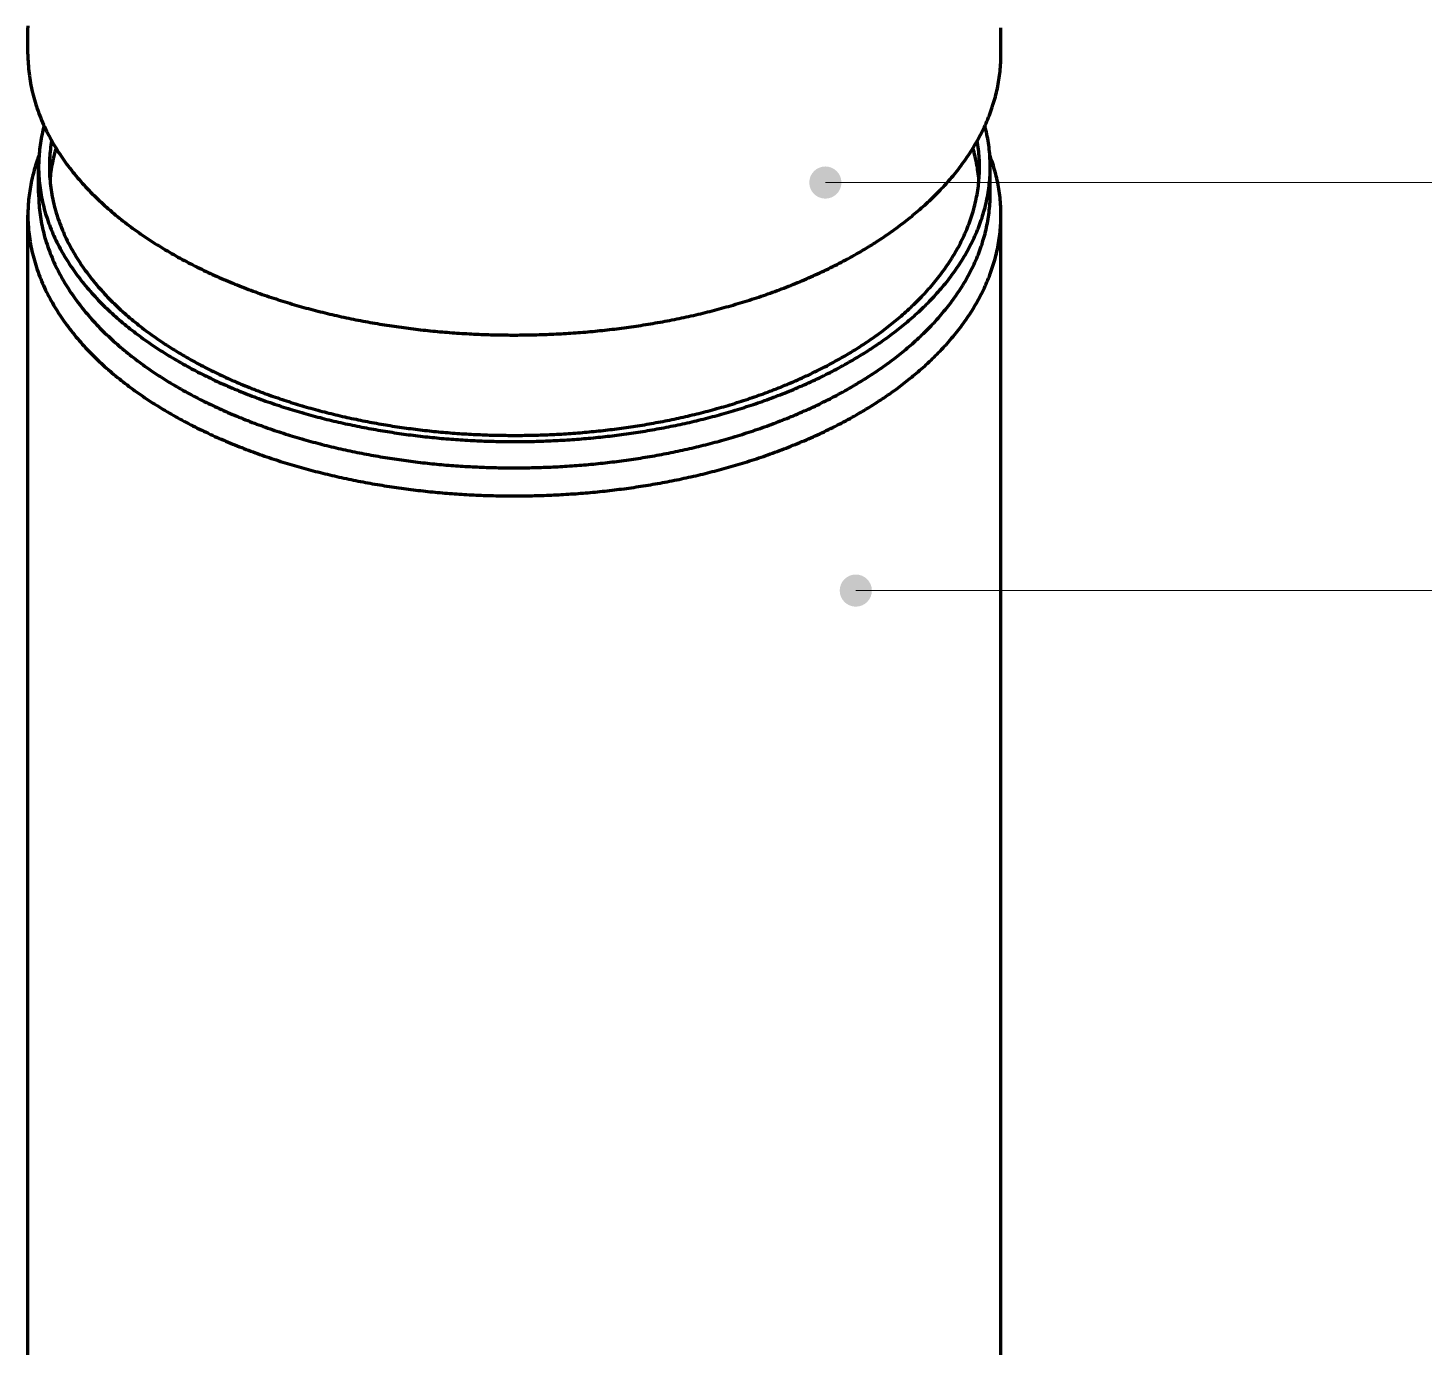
# Model space of a CAD drawing. Header units: millimetres. Extents: x 0 to 420, y 0 to 297.
# Drawn here: x 117.3 to 169.4, y 131.2 to 180.4 of the extents above; entities that cross this region are included whole.
import ezdxf

# ---------------------------------------------------------------- set-up
doc = ezdxf.new("R2010")
doc.units = ezdxf.units.MM
doc.layers.add('01-VISIBLE', color=7, linetype='CONTINUOUS', lineweight=70)
doc.layers.add('08-FINA', color=5, linetype='CONTINUOUS', lineweight=18)

msp = doc.modelspace()

# ---------------------------------------------------------------- hatches: boundary and pattern name
at = {"layer": '08-FINA'}
h = msp.add_hatch(color=7, dxfattribs=at)
h.dxf.hatch_style = 1
edge = h.paths.add_edge_path()
edge.add_arc((147.08, 174.62), 0.6, 0, 360)
h = msp.add_hatch(color=7, dxfattribs=at)
h.dxf.hatch_style = 1
edge = h.paths.add_edge_path()
edge.add_arc((148.216, 159.395), 0.6, 0, 360)

# ---------------------------------------------------------------- linework, layer by layer
at = {"layer": '01-VISIBLE'}
for p, q in [((117.331, 179.41), (117.331, 180.39)), ((153.631, 179.41), (153.631, 180.39)), ((117.731, 174.223), (117.731, 175.203)), ((153.231, 174.223), (153.231, 175.203)), ((117.331, 94.687), (117.331, 173.407)), ((153.631, 94.687), (153.631, 173.407))]:
    msp.add_line(p, q, dxfattribs=at)
for points in [[(117.332, 180.47), (117.331, 180.39)], [(117.331, 179.41), (117.332, 179.319), (117.334, 179.229), (117.337, 179.138), (117.342, 179.048), (117.348, 178.958), (117.356, 178.867), (117.364, 178.777), (117.375, 178.687), (117.386, 178.597), (117.399, 178.508), (117.413, 178.418), (117.428, 178.329), (117.445, 178.24), (117.463, 178.151), (117.482, 178.063), (117.502, 177.974), (117.524, 177.886), (117.547, 177.799), (117.571, 177.711), (117.597, 177.625), (117.623, 177.538), (117.651, 177.452), (117.68, 177.366), (117.71, 177.28), (117.741, 177.195), (117.774, 177.111), (117.807, 177.027), (117.842, 176.943), (117.877, 176.86), (117.914, 176.777), (117.951, 176.694), (117.99, 176.612), (118.03, 176.531), (118.07, 176.45), (118.112, 176.37), (118.155, 176.29), (118.198, 176.21), (118.243, 176.131), (118.288, 176.053), (118.334, 175.975), (118.381, 175.898), (118.429, 175.821), (118.478, 175.744), (118.528, 175.669), (118.578, 175.593), (118.629, 175.519), (118.681, 175.445), (118.734, 175.371), (118.787, 175.298), (118.841, 175.225), (118.896, 175.153), (118.952, 175.082), (119.008, 175.011), (119.065, 174.94), (119.123, 174.87), (119.181, 174.801), (119.24, 174.732), (119.3, 174.664), (119.36, 174.596), (119.42, 174.529), (119.482, 174.462), (119.544, 174.396), (119.606, 174.331), (119.669, 174.266), (119.733, 174.201), (119.797, 174.137), (119.861, 174.073), (119.926, 174.01), (119.992, 173.948), (120.058, 173.886), (120.125, 173.825), (120.192, 173.764), (120.259, 173.703), (120.327, 173.643), (120.395, 173.584), (120.464, 173.525), (120.533, 173.466), (120.603, 173.408), (120.673, 173.351), (120.743, 173.294), (120.814, 173.238), (120.885, 173.182), (120.957, 173.126), (121.029, 173.071), (121.101, 173.016), (121.174, 172.962), (121.247, 172.909), (121.32, 172.856), (121.394, 172.803), (121.468, 172.751), (121.542, 172.699), (121.617, 172.647), (121.692, 172.597), (121.767, 172.546), (121.842, 172.496), (121.918, 172.447), (121.994, 172.398), (122.071, 172.349), (122.147, 172.301), (122.224, 172.253), (122.302, 172.205), (122.379, 172.159), (122.457, 172.112), (122.535, 172.066), (122.613, 172.02), (122.691, 171.975), (122.77, 171.93), (122.849, 171.886), (122.928, 171.842), (123.008, 171.798), (123.087, 171.755), (123.167, 171.712), (123.247, 171.67), (123.327, 171.628), (123.408, 171.586), (123.488, 171.545), (123.569, 171.504), (123.65, 171.463), (123.731, 171.423), (123.813, 171.384), (123.894, 171.344), (123.976, 171.305), (124.058, 171.267), (124.14, 171.229), (124.223, 171.191), (124.305, 171.153), (124.388, 171.116), (124.471, 171.08), (124.554, 171.043), (124.637, 171.007), (124.72, 170.972), (124.803, 170.936), (124.887, 170.902), (124.971, 170.867), (125.055, 170.833), (125.139, 170.799), (125.223, 170.765), (125.307, 170.732), (125.391, 170.7), (125.476, 170.667), (125.561, 170.635), (125.646, 170.603), (125.73, 170.572), (125.816, 170.541), (125.901, 170.51), (125.986, 170.479), (126.071, 170.449), (126.157, 170.42), (126.243, 170.39), (126.328, 170.361), (126.414, 170.332), (126.5, 170.304), (126.586, 170.276), (126.673, 170.248), (126.759, 170.22), (126.845, 170.193), (126.932, 170.166), (127.018, 170.14), (127.105, 170.114), (127.192, 170.088), (127.279, 170.062), (127.366, 170.037), (127.453, 170.012), (127.54, 169.987), (127.627, 169.963), (127.715, 169.939), (127.802, 169.915), (127.89, 169.892), (127.977, 169.869), (128.065, 169.846), (128.152, 169.823), (128.24, 169.801), (128.328, 169.779), (128.416, 169.758), (128.504, 169.736), (128.592, 169.715), (128.68, 169.695), (128.769, 169.674), (128.857, 169.654), (128.945, 169.634), (129.034, 169.615), (129.122, 169.595), (129.211, 169.576), (129.3, 169.558), (129.388, 169.539), (129.477, 169.521), (129.566, 169.503), (129.655, 169.486), (129.744, 169.469), (129.833, 169.452), (129.922, 169.435), (130.011, 169.418), (130.1, 169.402), (130.189, 169.386), (130.278, 169.371), (130.367, 169.356), (130.457, 169.341), (130.546, 169.326), (130.636, 169.311), (130.725, 169.297), (130.815, 169.283), (130.904, 169.27), (130.994, 169.256), (131.083, 169.243), (131.173, 169.231), (131.263, 169.218), (131.352, 169.206), (131.442, 169.194), (131.532, 169.182), (131.622, 169.171), (131.712, 169.16), (131.802, 169.149), (131.892, 169.138), (131.982, 169.128), (132.072, 169.118), (132.162, 169.108), (132.252, 169.098), (132.342, 169.089), (132.432, 169.08), (132.522, 169.071), (132.612, 169.063), (132.703, 169.055), (132.793, 169.047), (132.883, 169.039), (132.973, 169.032), (133.064, 169.024), (133.154, 169.018), (133.244, 169.011), (133.335, 169.005), (133.425, 168.999), (133.515, 168.993), (133.606, 168.987), (133.696, 168.982), (133.787, 168.977), (133.877, 168.972), (133.968, 168.968), (134.058, 168.963), (134.148, 168.959), (134.239, 168.956), (134.329, 168.952), (134.42, 168.949), (134.511, 168.946), (134.601, 168.943), (134.692, 168.941), (134.782, 168.939), (134.873, 168.937), (134.963, 168.935), (135.054, 168.934), (135.144, 168.933), (135.235, 168.932), (135.326, 168.931), (135.416, 168.931), (135.507, 168.931), (135.597, 168.931), (135.688, 168.932), (135.778, 168.932), (135.869, 168.933), (135.96, 168.935), (136.05, 168.936), (136.141, 168.938), (136.231, 168.94), (136.322, 168.942), (136.412, 168.945), (136.503, 168.948), (136.593, 168.951), (136.684, 168.954), (136.774, 168.958), (136.865, 168.962), (136.955, 168.966), (137.046, 168.97), (137.136, 168.975), (137.227, 168.98), (137.317, 168.985), (137.408, 168.99), (137.498, 168.996), (137.588, 169.002), (137.679, 169.008), (137.769, 169.015), (137.859, 169.021), (137.95, 169.028), (138.04, 169.036), (138.13, 169.043), (138.221, 169.051), (138.311, 169.059), (138.401, 169.068), (138.491, 169.076), (138.581, 169.085), (138.671, 169.094), (138.761, 169.104), (138.851, 169.113), (138.942, 169.123), (139.032, 169.134), (139.121, 169.144), (139.211, 169.155), (139.301, 169.166), (139.391, 169.177), (139.481, 169.189), (139.571, 169.201), (139.661, 169.213), (139.75, 169.225), (139.84, 169.238), (139.93, 169.251), (140.019, 169.264), (140.109, 169.277), (140.198, 169.291), (140.288, 169.305), (140.377, 169.32), (140.467, 169.334), (140.556, 169.349), (140.645, 169.364), (140.735, 169.38), (140.824, 169.395), (140.913, 169.411), (141.002, 169.428), (141.091, 169.444), (141.18, 169.461), (141.269, 169.478), (141.358, 169.496), (141.447, 169.513), (141.535, 169.531), (141.624, 169.55), (141.713, 169.568), (141.801, 169.587), (141.89, 169.606), (141.978, 169.625), (142.067, 169.645), (142.155, 169.665), (142.243, 169.686), (142.332, 169.706), (142.42, 169.727), (142.508, 169.748), (142.596, 169.77), (142.684, 169.791), (142.772, 169.814), (142.859, 169.836), (142.947, 169.859), (143.035, 169.882), (143.122, 169.905), (143.21, 169.929), (143.297, 169.952), (143.384, 169.977), (143.471, 170.001), (143.559, 170.026), (143.646, 170.051), (143.733, 170.077), (143.819, 170.102), (143.906, 170.128), (143.993, 170.155), (144.079, 170.181), (144.166, 170.208), (144.252, 170.236), (144.338, 170.263), (144.425, 170.291), (144.511, 170.32), (144.596, 170.348), (144.682, 170.377), (144.768, 170.407), (144.854, 170.436), (144.939, 170.466), (145.024, 170.497), (145.11, 170.527), (145.195, 170.558), (145.28, 170.589), (145.365, 170.621), (145.449, 170.653), (145.534, 170.685), (145.619, 170.718), (145.703, 170.751), (145.787, 170.784), (145.871, 170.818), (145.955, 170.852), (146.039, 170.886), (146.123, 170.921), (146.206, 170.956), (146.289, 170.992), (146.373, 171.027), (146.456, 171.064), (146.539, 171.1), (146.621, 171.137), (146.704, 171.174), (146.786, 171.212), (146.868, 171.25), (146.95, 171.288), (147.032, 171.327), (147.114, 171.366), (147.196, 171.406), (147.277, 171.446), (147.358, 171.486), (147.439, 171.527), (147.52, 171.568), (147.6, 171.609), (147.68, 171.651), (147.761, 171.693), (147.841, 171.736), (147.92, 171.779), (148, 171.822), (148.079, 171.866), (148.158, 171.911), (148.237, 171.955), (148.315, 172)], [(148.315, 172), (148.385, 172.041), (148.454, 172.081), (148.523, 172.122), (148.592, 172.163), (148.66, 172.205), (148.729, 172.247), (148.797, 172.289), (148.865, 172.332), (148.933, 172.375), (149, 172.418), (149.068, 172.462), (149.135, 172.506), (149.202, 172.55), (149.268, 172.595), (149.335, 172.64), (149.401, 172.685), (149.467, 172.731), (149.533, 172.777), (149.598, 172.824), (149.663, 172.87), (149.728, 172.918), (149.793, 172.965), (149.857, 173.013), (149.921, 173.061), (149.985, 173.11), (150.049, 173.159), (150.112, 173.209), (150.175, 173.258), (150.237, 173.309), (150.3, 173.359), (150.362, 173.41), (150.423, 173.461), (150.485, 173.513), (150.546, 173.565), (150.607, 173.618), (150.667, 173.671), (150.727, 173.724), (150.787, 173.778), (150.846, 173.832), (150.905, 173.886), (150.963, 173.941), (151.022, 173.996), (151.079, 174.052), (151.137, 174.108), (151.194, 174.165), (151.25, 174.222), (151.306, 174.279), (151.362, 174.337), (151.418, 174.395), (151.472, 174.453), (151.527, 174.512), (151.581, 174.572), (151.634, 174.631), (151.687, 174.692), (151.74, 174.752), (151.792, 174.813), (151.844, 174.875), (151.895, 174.937), (151.945, 174.999), (151.995, 175.062), (152.045, 175.125), (152.094, 175.189), (152.142, 175.253), (152.19, 175.317), (152.237, 175.382), (152.284, 175.447), (152.33, 175.513), (152.375, 175.579), (152.42, 175.646), (152.464, 175.713), (152.508, 175.78), (152.551, 175.848), (152.593, 175.916), (152.634, 175.985), (152.675, 176.054), (152.716, 176.123), (152.755, 176.193), (152.794, 176.264), (152.832, 176.334), (152.869, 176.405), (152.906, 176.477), (152.942, 176.549), (152.977, 176.621), (153.011, 176.693), (153.044, 176.766), (153.077, 176.84), (153.109, 176.913), (153.14, 176.987), (153.17, 177.062), (153.199, 177.137), (153.227, 177.212), (153.255, 177.287), (153.282, 177.363), (153.307, 177.439), (153.332, 177.515), (153.356, 177.592), (153.379, 177.669), (153.401, 177.746), (153.422, 177.823), (153.442, 177.901), (153.461, 177.979), (153.479, 178.057), (153.497, 178.135), (153.513, 178.214), (153.528, 178.293), (153.542, 178.372), (153.555, 178.451), (153.567, 178.53), (153.578, 178.61), (153.588, 178.689), (153.597, 178.769), (153.605, 178.849), (153.612, 178.929), (153.618, 179.009), (153.623, 179.089), (153.627, 179.169), (153.629, 179.25), (153.631, 179.33), (153.631, 179.41)], [(117.931, 176.738), (117.911, 176.658), (117.892, 176.579), (117.874, 176.499), (117.857, 176.42), (117.841, 176.339), (117.826, 176.259), (117.812, 176.179), (117.799, 176.098), (117.787, 176.017), (117.777, 175.936), (117.767, 175.855), (117.759, 175.774), (117.752, 175.693), (117.745, 175.611), (117.74, 175.53), (117.736, 175.448), (117.734, 175.366), (117.732, 175.285), (117.731, 175.203)], [(153.231, 175.203), (153.231, 175.285), (153.229, 175.366), (153.226, 175.448), (153.222, 175.53), (153.217, 175.611), (153.211, 175.693), (153.204, 175.774), (153.195, 175.855), (153.186, 175.936), (153.175, 176.017), (153.164, 176.098), (153.151, 176.179), (153.137, 176.259), (153.122, 176.339), (153.106, 176.42), (153.089, 176.499), (153.071, 176.579), (153.051, 176.658), (153.031, 176.738)], [(118.214, 176.181), (118.201, 176.101), (118.189, 176.02), (118.178, 175.938), (118.168, 175.857), (118.16, 175.776), (118.152, 175.694), (118.146, 175.612), (118.141, 175.531), (118.137, 175.449), (118.134, 175.367), (118.132, 175.285), (118.131, 175.203)], [(152.831, 175.203), (152.831, 175.285), (152.829, 175.367), (152.826, 175.449), (152.822, 175.531), (152.817, 175.612), (152.81, 175.694), (152.803, 175.776), (152.794, 175.857), (152.785, 175.938), (152.774, 176.02), (152.762, 176.101), (152.748, 176.181)], [(117.747, 175.637), (117.719, 175.561), (117.692, 175.484), (117.665, 175.407), (117.64, 175.33), (117.615, 175.252), (117.591, 175.174), (117.569, 175.096), (117.547, 175.017), (117.526, 174.938), (117.507, 174.859), (117.488, 174.78), (117.47, 174.7), (117.454, 174.621), (117.438, 174.541), (117.423, 174.461), (117.41, 174.38), (117.397, 174.3), (117.386, 174.219), (117.376, 174.138), (117.366, 174.057), (117.358, 173.976), (117.351, 173.895), (117.345, 173.814), (117.34, 173.732), (117.336, 173.651), (117.334, 173.57), (117.332, 173.488), (117.331, 173.407)], [(118.377, 175.904), (118.355, 175.826), (118.334, 175.748), (118.313, 175.67), (118.294, 175.591), (118.276, 175.512), (118.258, 175.433), (118.242, 175.354), (118.227, 175.274), (118.213, 175.195), (118.2, 175.115), (118.188, 175.035), (118.178, 174.955), (118.168, 174.874), (118.159, 174.794), (118.152, 174.713)], [(152.811, 174.713), (152.803, 174.794), (152.795, 174.874), (152.785, 174.955), (152.774, 175.035), (152.762, 175.115), (152.75, 175.195), (152.736, 175.274), (152.72, 175.354), (152.704, 175.433), (152.687, 175.512), (152.669, 175.591), (152.649, 175.67), (152.629, 175.748), (152.608, 175.826), (152.585, 175.904)], [(153.631, 173.407), (153.631, 173.488), (153.629, 173.57), (153.626, 173.651), (153.623, 173.732), (153.618, 173.814), (153.612, 173.895), (153.605, 173.976), (153.596, 174.057), (153.587, 174.138), (153.577, 174.219), (153.565, 174.3), (153.553, 174.38), (153.539, 174.461), (153.525, 174.541), (153.509, 174.621), (153.492, 174.7), (153.475, 174.78), (153.456, 174.859), (153.436, 174.938), (153.416, 175.017), (153.394, 175.096), (153.371, 175.174), (153.348, 175.252), (153.323, 175.33), (153.298, 175.407), (153.271, 175.484), (153.244, 175.561), (153.215, 175.637)], [(117.731, 175.203), (117.732, 175.114), (117.734, 175.026), (117.737, 174.937), (117.742, 174.849), (117.748, 174.761), (117.755, 174.672), (117.764, 174.584), (117.774, 174.496), (117.785, 174.408), (117.797, 174.32), (117.811, 174.233), (117.826, 174.146), (117.842, 174.059), (117.86, 173.972), (117.879, 173.885), (117.899, 173.799), (117.92, 173.713), (117.942, 173.627), (117.966, 173.542), (117.991, 173.457), (118.017, 173.372), (118.044, 173.288), (118.072, 173.204), (118.102, 173.12), (118.132, 173.037), (118.164, 172.954), (118.197, 172.872), (118.23, 172.79), (118.265, 172.709), (118.301, 172.628), (118.338, 172.547), (118.376, 172.467), (118.414, 172.387), (118.454, 172.308), (118.495, 172.23), (118.537, 172.151), (118.579, 172.074), (118.623, 171.997), (118.667, 171.92), (118.712, 171.844), (118.758, 171.768), (118.805, 171.693), (118.853, 171.618), (118.901, 171.544), (118.95, 171.471), (119.001, 171.397), (119.051, 171.325), (119.103, 171.253), (119.155, 171.181), (119.208, 171.11), (119.262, 171.04), (119.316, 170.97), (119.371, 170.901), (119.427, 170.832), (119.483, 170.763), (119.54, 170.696), (119.598, 170.628), (119.656, 170.562), (119.715, 170.495), (119.774, 170.43), (119.834, 170.364), (119.895, 170.3), (119.956, 170.236), (120.018, 170.172), (120.08, 170.109), (120.142, 170.046), (120.206, 169.984), (120.269, 169.922), (120.333, 169.861), (120.398, 169.801), (120.463, 169.741), (120.529, 169.681), (120.595, 169.622), (120.661, 169.563), (120.728, 169.505), (120.795, 169.448), (120.863, 169.39), (120.931, 169.334), (120.999, 169.278), (121.068, 169.222), (121.137, 169.167), (121.207, 169.112), (121.277, 169.058), (121.347, 169.004), (121.418, 168.95), (121.489, 168.897), (121.56, 168.845), (121.632, 168.793), (121.704, 168.741), (121.777, 168.69), (121.849, 168.64), (121.922, 168.59), (121.996, 168.54), (122.069, 168.49), (122.143, 168.442), (122.217, 168.393), (122.292, 168.345), (122.366, 168.298), (122.441, 168.25), (122.516, 168.204), (122.592, 168.157), (122.668, 168.111), (122.744, 168.066), (122.82, 168.021), (122.896, 167.976), (122.973, 167.932), (123.05, 167.888), (123.127, 167.845), (123.205, 167.801), (123.282, 167.759), (123.36, 167.717), (123.438, 167.675), (123.517, 167.633), (123.595, 167.592), (123.674, 167.551), (123.753, 167.511), (123.832, 167.471), (123.911, 167.432), (123.99, 167.392), (124.07, 167.354), (124.15, 167.315), (124.23, 167.277), (124.31, 167.239), (124.39, 167.202), (124.471, 167.165), (124.551, 167.128), (124.632, 167.092), (124.713, 167.056), (124.794, 167.021), (124.876, 166.986), (124.957, 166.951), (125.039, 166.916), (125.12, 166.882), (125.202, 166.848), (125.284, 166.815), (125.366, 166.782), (125.449, 166.749), (125.531, 166.717), (125.614, 166.685), (125.696, 166.653), (125.779, 166.621), (125.862, 166.59), (125.945, 166.56), (126.029, 166.529), (126.112, 166.499), (126.195, 166.469), (126.279, 166.44), (126.363, 166.411), (126.446, 166.382), (126.53, 166.354), (126.614, 166.325), (126.698, 166.298), (126.782, 166.27), (126.867, 166.243), (126.951, 166.216), (127.036, 166.189), (127.12, 166.163), (127.205, 166.137), (127.29, 166.112), (127.375, 166.086), (127.46, 166.061), (127.545, 166.037), (127.63, 166.012), (127.715, 165.988), (127.8, 165.964), (127.886, 165.941), (127.971, 165.918), (128.057, 165.895), (128.142, 165.872), (128.228, 165.85), (128.314, 165.828), (128.4, 165.806), (128.486, 165.784), (128.572, 165.763), (128.658, 165.742), (128.744, 165.722), (128.83, 165.702), (128.917, 165.682), (129.003, 165.662), (129.089, 165.643), (129.176, 165.623), (129.262, 165.605), (129.349, 165.586), (129.436, 165.568), (129.522, 165.55), (129.609, 165.532), (129.696, 165.515), (129.783, 165.497), (129.87, 165.481), (129.957, 165.464), (130.044, 165.448), (130.131, 165.432), (130.218, 165.416), (130.306, 165.4), (130.393, 165.385), (130.48, 165.37), (130.568, 165.356), (130.655, 165.341), (130.742, 165.327), (130.83, 165.313), (130.917, 165.3), (131.005, 165.286), (131.093, 165.273), (131.18, 165.26), (131.268, 165.248), (131.356, 165.236), (131.443, 165.224), (131.531, 165.212), (131.619, 165.201), (131.707, 165.189), (131.795, 165.178), (131.883, 165.168), (131.971, 165.157), (132.059, 165.147), (132.147, 165.137), (132.235, 165.128), (132.323, 165.119), (132.411, 165.11), (132.499, 165.101), (132.587, 165.092), (132.676, 165.084), (132.764, 165.076), (132.852, 165.068), (132.94, 165.061), (133.029, 165.053), (133.117, 165.046), (133.205, 165.04), (133.294, 165.033), (133.382, 165.027), (133.47, 165.021), (133.559, 165.015), (133.647, 165.01), (133.735, 165.005), (133.824, 165), (133.912, 164.995), (134.001, 164.991), (134.089, 164.987), (134.178, 164.983), (134.266, 164.979), (134.355, 164.976), (134.443, 164.973), (134.532, 164.97), (134.62, 164.967), (134.709, 164.965), (134.798, 164.963), (134.886, 164.961), (134.975, 164.959), (135.063, 164.958), (135.152, 164.957), (135.24, 164.956), (135.329, 164.955), (135.418, 164.955), (135.506, 164.955), (135.595, 164.955), (135.683, 164.956), (135.772, 164.956), (135.86, 164.957), (135.949, 164.959), (136.038, 164.96), (136.126, 164.962), (136.215, 164.964), (136.303, 164.966), (136.392, 164.969), (136.48, 164.971), (136.569, 164.974), (136.657, 164.978), (136.746, 164.981), (136.834, 164.985), (136.923, 164.989), (137.011, 164.993), (137.1, 164.998), (137.188, 165.003), (137.277, 165.008), (137.365, 165.013), (137.454, 165.018), (137.542, 165.024), (137.63, 165.03), (137.719, 165.037), (137.807, 165.043), (137.895, 165.05), (137.984, 165.057), (138.072, 165.065), (138.16, 165.072), (138.248, 165.08), (138.337, 165.088), (138.425, 165.097), (138.513, 165.106), (138.601, 165.115), (138.689, 165.124), (138.777, 165.133), (138.865, 165.143), (138.953, 165.153), (139.041, 165.163), (139.129, 165.174), (139.217, 165.185), (139.305, 165.196), (139.393, 165.207), (139.481, 165.219), (139.568, 165.23), (139.656, 165.243), (139.744, 165.255), (139.832, 165.268), (139.919, 165.281), (140.007, 165.294), (140.094, 165.307), (140.182, 165.321), (140.269, 165.335), (140.357, 165.349), (140.444, 165.364), (140.531, 165.379), (140.619, 165.394), (140.706, 165.409), (140.793, 165.425), (140.88, 165.441), (140.967, 165.457), (141.054, 165.473), (141.141, 165.49), (141.228, 165.507), (141.315, 165.524), (141.402, 165.542), (141.489, 165.56), (141.575, 165.578), (141.662, 165.596), (141.749, 165.615), (141.835, 165.634), (141.922, 165.653), (142.008, 165.673), (142.094, 165.693), (142.181, 165.713), (142.267, 165.733), (142.353, 165.754), (142.439, 165.775), (142.525, 165.796), (142.611, 165.818), (142.697, 165.84), (142.783, 165.862), (142.868, 165.885), (142.954, 165.907), (143.039, 165.93), (143.125, 165.954), (143.21, 165.978), (143.295, 166.001), (143.381, 166.026), (143.466, 166.05), (143.551, 166.075), (143.636, 166.1), (143.72, 166.126), (143.805, 166.152), (143.89, 166.178), (143.974, 166.204), (144.059, 166.231), (144.143, 166.258), (144.227, 166.285), (144.312, 166.313), (144.396, 166.341), (144.48, 166.369), (144.563, 166.398), (144.647, 166.427), (144.731, 166.456), (144.814, 166.486), (144.898, 166.516), (144.981, 166.546), (145.064, 166.577), (145.147, 166.608), (145.23, 166.639), (145.313, 166.671), (145.395, 166.702), (145.478, 166.735), (145.56, 166.767), (145.642, 166.8), (145.724, 166.834), (145.806, 166.867), (145.888, 166.901), (145.97, 166.935), (146.051, 166.97), (146.133, 167.005), (146.214, 167.041), (146.295, 167.076), (146.376, 167.112), (146.457, 167.149), (146.537, 167.186), (146.617, 167.223), (146.698, 167.26), (146.778, 167.298), (146.858, 167.337), (146.937, 167.375), (147.017, 167.414), (147.096, 167.454), (147.175, 167.493), (147.254, 167.534), (147.333, 167.574), (147.412, 167.615), (147.49, 167.656), (147.568, 167.698), (147.646, 167.74), (147.724, 167.783), (147.801, 167.826), (147.879, 167.869), (147.956, 167.913), (148.032, 167.957)], [(118.131, 175.203), (118.132, 175.116), (118.134, 175.03), (118.137, 174.943), (118.142, 174.857), (118.148, 174.77), (118.155, 174.684), (118.163, 174.598), (118.173, 174.512), (118.184, 174.426), (118.196, 174.34), (118.209, 174.255), (118.224, 174.169), (118.24, 174.084), (118.257, 174), (118.275, 173.915), (118.295, 173.831), (118.316, 173.747), (118.338, 173.663), (118.361, 173.579), (118.385, 173.496), (118.41, 173.413), (118.437, 173.331), (118.465, 173.249), (118.493, 173.167), (118.523, 173.086), (118.554, 173.005), (118.586, 172.925), (118.619, 172.845), (118.653, 172.765), (118.688, 172.686), (118.724, 172.607), (118.761, 172.529), (118.799, 172.451), (118.838, 172.374), (118.878, 172.297), (118.918, 172.22), (118.96, 172.144), (119.002, 172.069), (119.046, 171.994), (119.09, 171.919), (119.135, 171.845), (119.181, 171.772), (119.227, 171.699), (119.275, 171.627), (119.323, 171.555), (119.372, 171.483), (119.422, 171.412), (119.472, 171.342), (119.523, 171.272), (119.575, 171.203), (119.627, 171.134), (119.681, 171.065), (119.734, 170.998), (119.789, 170.93), (119.844, 170.863), (119.9, 170.797), (119.956, 170.731), (120.013, 170.666), (120.07, 170.601), (120.128, 170.537), (120.187, 170.473), (120.246, 170.41), (120.306, 170.348), (120.366, 170.285), (120.427, 170.224), (120.488, 170.162), (120.55, 170.102), (120.612, 170.041), (120.675, 169.982), (120.738, 169.922), (120.801, 169.864), (120.865, 169.805), (120.93, 169.748), (120.995, 169.69), (121.06, 169.634), (121.126, 169.577), (121.192, 169.521), (121.259, 169.466), (121.326, 169.411), (121.393, 169.357), (121.461, 169.303), (121.529, 169.249), (121.597, 169.196), (121.666, 169.143), (121.735, 169.091), (121.804, 169.04), (121.874, 168.988), (121.944, 168.937), (122.015, 168.887), (122.085, 168.837), (122.156, 168.788), (122.228, 168.739), (122.299, 168.69), (122.371, 168.642), (122.444, 168.594), (122.516, 168.547), (122.589, 168.5), (122.662, 168.453), (122.735, 168.407), (122.809, 168.361), (122.882, 168.316), (122.957, 168.271), (123.031, 168.227), (123.105, 168.183), (123.18, 168.139), (123.255, 168.096), (123.33, 168.053), (123.406, 168.01), (123.481, 167.968), (123.557, 167.927), (123.633, 167.885), (123.71, 167.844), (123.786, 167.804), (123.863, 167.764), (123.94, 167.724), (124.017, 167.684), (124.094, 167.645), (124.172, 167.607), (124.249, 167.568), (124.327, 167.53), (124.405, 167.493), (124.483, 167.456), (124.562, 167.419), (124.64, 167.382), (124.719, 167.346), (124.798, 167.31), (124.877, 167.275), (124.956, 167.24), (125.035, 167.205), (125.115, 167.171), (125.194, 167.137), (125.274, 167.103), (125.354, 167.07), (125.434, 167.037), (125.514, 167.004), (125.594, 166.972), (125.675, 166.94), (125.755, 166.908), (125.836, 166.876), (125.917, 166.845), (125.998, 166.815), (126.079, 166.784), (126.16, 166.754), (126.242, 166.725), (126.323, 166.695), (126.405, 166.666), (126.486, 166.637), (126.568, 166.609), (126.65, 166.581), (126.732, 166.553), (126.814, 166.525), (126.896, 166.498), (126.978, 166.471), (127.061, 166.445), (127.143, 166.419), (127.226, 166.393), (127.309, 166.367), (127.391, 166.342), (127.474, 166.316), (127.557, 166.292), (127.64, 166.267), (127.724, 166.243), (127.807, 166.219), (127.89, 166.196), (127.973, 166.172), (128.057, 166.149), (128.141, 166.127), (128.224, 166.104), (128.308, 166.082), (128.392, 166.06), (128.476, 166.039), (128.559, 166.018), (128.643, 165.997), (128.728, 165.976), (128.812, 165.956), (128.896, 165.936), (128.98, 165.916), (129.065, 165.896), (129.149, 165.877), (129.233, 165.858), (129.318, 165.839), (129.403, 165.821), (129.487, 165.803), (129.572, 165.785), (129.657, 165.767), (129.742, 165.75), (129.827, 165.733), (129.911, 165.716), (129.996, 165.7), (130.081, 165.683), (130.167, 165.668), (130.252, 165.652), (130.337, 165.636), (130.422, 165.621), (130.508, 165.606), (130.593, 165.592), (130.678, 165.577), (130.764, 165.563), (130.849, 165.55), (130.935, 165.536), (131.02, 165.523), (131.106, 165.51), (131.191, 165.497), (131.277, 165.485), (131.363, 165.472), (131.449, 165.46), (131.534, 165.449), (131.62, 165.437), (131.706, 165.426), (131.792, 165.415), (131.878, 165.404), (131.964, 165.394), (132.05, 165.384), (132.136, 165.374), (132.222, 165.364), (132.308, 165.355), (132.394, 165.346), (132.48, 165.337), (132.566, 165.328), (132.653, 165.32), (132.739, 165.312), (132.825, 165.304), (132.911, 165.296), (132.998, 165.289), (133.084, 165.282), (133.17, 165.275), (133.256, 165.269), (133.343, 165.262), (133.429, 165.256), (133.516, 165.25), (133.602, 165.245), (133.688, 165.24), (133.775, 165.235), (133.861, 165.23), (133.948, 165.225), (134.034, 165.221), (134.121, 165.217), (134.207, 165.213), (134.294, 165.209), (134.38, 165.206), (134.467, 165.203), (134.553, 165.2), (134.64, 165.198), (134.726, 165.195), (134.813, 165.193), (134.9, 165.192), (134.986, 165.19), (135.073, 165.189), (135.159, 165.188), (135.246, 165.187), (135.332, 165.186), (135.419, 165.186), (135.506, 165.186), (135.592, 165.186), (135.679, 165.187), (135.765, 165.187), (135.852, 165.188), (135.939, 165.189), (136.025, 165.191), (136.112, 165.193), (136.198, 165.195), (136.285, 165.197), (136.371, 165.199), (136.458, 165.202), (136.544, 165.205), (136.631, 165.208), (136.717, 165.211), (136.804, 165.215), (136.89, 165.219), (136.977, 165.223), (137.063, 165.228), (137.15, 165.232), (137.236, 165.237), (137.323, 165.243), (137.409, 165.248), (137.496, 165.254), (137.582, 165.26), (137.668, 165.266), (137.755, 165.272), (137.841, 165.279), (137.927, 165.286), (138.014, 165.293), (138.1, 165.301), (138.186, 165.308), (138.272, 165.316), (138.358, 165.325), (138.445, 165.333), (138.531, 165.342), (138.617, 165.351), (138.703, 165.36), (138.789, 165.37), (138.875, 165.379), (138.961, 165.39), (139.047, 165.4), (139.133, 165.41), (139.219, 165.421), (139.305, 165.432), (139.391, 165.444), (139.476, 165.455), (139.562, 165.467), (139.648, 165.479), (139.734, 165.491), (139.819, 165.504), (139.905, 165.517), (139.99, 165.53), (140.076, 165.544), (140.161, 165.557), (140.247, 165.571), (140.332, 165.585), (140.418, 165.6), (140.503, 165.615), (140.588, 165.63), (140.673, 165.645), (140.759, 165.661), (140.844, 165.676), (140.929, 165.693), (141.014, 165.709), (141.099, 165.726), (141.184, 165.742), (141.269, 165.76), (141.353, 165.777), (141.438, 165.795), (141.523, 165.813), (141.607, 165.831), (141.692, 165.85), (141.777, 165.869), (141.861, 165.888), (141.945, 165.907), (142.03, 165.927), (142.114, 165.947), (142.198, 165.967), (142.282, 165.988), (142.366, 166.008), (142.45, 166.03), (142.534, 166.051), (142.618, 166.073), (142.702, 166.095), (142.785, 166.117), (142.869, 166.139), (142.953, 166.162), (143.036, 166.185), (143.119, 166.209), (143.203, 166.233), (143.286, 166.257), (143.369, 166.281), (143.452, 166.306), (143.535, 166.33), (143.618, 166.356), (143.7, 166.381), (143.783, 166.407), (143.866, 166.433), (143.948, 166.46), (144.03, 166.486), (144.113, 166.513), (144.195, 166.541), (144.277, 166.569), (144.359, 166.597), (144.441, 166.625), (144.522, 166.653), (144.604, 166.682), (144.685, 166.712), (144.767, 166.741), (144.848, 166.771), (144.929, 166.801), (145.01, 166.832), (145.091, 166.863), (145.172, 166.894), (145.252, 166.926), (145.333, 166.957), (145.413, 166.99), (145.494, 167.022), (145.574, 167.055), (145.654, 167.088), (145.733, 167.122), (145.813, 167.156), (145.893, 167.19), (145.972, 167.225), (146.051, 167.259), (146.13, 167.295), (146.209, 167.33), (146.288, 167.366), (146.367, 167.403), (146.445, 167.439), (146.523, 167.476), (146.601, 167.514), (146.679, 167.552), (146.757, 167.59), (146.834, 167.628), (146.912, 167.667), (146.989, 167.706), (147.066, 167.746), (147.143, 167.786), (147.219, 167.826), (147.296, 167.867), (147.372, 167.908), (147.448, 167.95), (147.524, 167.992), (147.599, 168.034), (147.675, 168.077), (147.75, 168.12)], [(147.75, 168.12), (147.819, 168.16), (147.888, 168.201), (147.957, 168.242), (148.025, 168.283), (148.094, 168.324), (148.162, 168.366), (148.23, 168.409), (148.298, 168.451), (148.365, 168.494), (148.433, 168.538), (148.5, 168.581), (148.567, 168.625), (148.633, 168.67), (148.7, 168.715), (148.766, 168.76), (148.832, 168.805), (148.897, 168.851), (148.963, 168.898), (149.028, 168.944), (149.093, 168.991), (149.157, 169.039), (149.221, 169.087), (149.285, 169.135), (149.349, 169.183), (149.412, 169.232), (149.475, 169.282), (149.538, 169.331), (149.601, 169.382), (149.663, 169.432), (149.725, 169.483), (149.786, 169.534), (149.847, 169.586), (149.908, 169.638), (149.968, 169.691), (150.028, 169.744), (150.088, 169.797), (150.147, 169.851), (150.206, 169.905), (150.265, 169.96), (150.323, 170.015), (150.381, 170.07), (150.438, 170.126), (150.495, 170.183), (150.551, 170.239), (150.608, 170.297), (150.663, 170.354), (150.718, 170.412), (150.773, 170.471), (150.827, 170.53), (150.881, 170.589), (150.934, 170.649), (150.987, 170.709), (151.039, 170.77), (151.091, 170.831), (151.143, 170.892), (151.193, 170.954), (151.243, 171.017), (151.293, 171.079), (151.342, 171.143), (151.391, 171.206), (151.439, 171.271), (151.486, 171.335), (151.533, 171.4), (151.579, 171.466), (151.624, 171.532), (151.669, 171.598), (151.713, 171.665), (151.757, 171.732), (151.799, 171.8), (151.841, 171.868), (151.883, 171.936), (151.924, 172.005), (151.964, 172.075), (152.003, 172.145), (152.041, 172.215), (152.079, 172.285), (152.116, 172.356), (152.152, 172.428), (152.188, 172.5), (152.222, 172.572), (152.256, 172.645), (152.289, 172.718), (152.321, 172.791), (152.352, 172.865), (152.382, 172.939), (152.412, 173.013), (152.44, 173.088), (152.468, 173.163), (152.495, 173.239), (152.52, 173.315), (152.545, 173.391), (152.569, 173.467), (152.592, 173.544), (152.614, 173.621), (152.635, 173.698), (152.654, 173.776), (152.673, 173.854), (152.691, 173.932), (152.708, 174.01), (152.724, 174.089), (152.738, 174.167), (152.752, 174.246), (152.765, 174.325), (152.776, 174.405), (152.787, 174.484), (152.796, 174.564), (152.804, 174.643), (152.811, 174.723), (152.817, 174.803), (152.822, 174.883), (152.826, 174.963), (152.829, 175.043), (152.831, 175.123), (152.831, 175.203)], [(148.032, 167.957), (148.102, 167.997), (148.172, 168.038), (148.241, 168.079), (148.31, 168.12), (148.379, 168.162), (148.447, 168.204), (148.516, 168.247), (148.584, 168.29), (148.652, 168.333), (148.72, 168.376), (148.787, 168.42), (148.854, 168.464), (148.921, 168.509), (148.988, 168.554), (149.055, 168.599), (149.121, 168.645), (149.187, 168.691), (149.253, 168.737), (149.318, 168.784), (149.384, 168.831), (149.449, 168.879), (149.513, 168.927), (149.578, 168.975), (149.642, 169.024), (149.706, 169.073), (149.769, 169.122), (149.832, 169.172), (149.895, 169.222), (149.958, 169.273), (150.02, 169.324), (150.082, 169.376), (150.144, 169.427), (150.205, 169.48), (150.266, 169.532), (150.327, 169.585), (150.387, 169.639), (150.447, 169.692), (150.506, 169.747), (150.565, 169.801), (150.624, 169.856), (150.682, 169.912), (150.74, 169.968), (150.798, 170.024), (150.855, 170.081), (150.912, 170.138), (150.968, 170.196), (151.024, 170.254), (151.079, 170.312), (151.134, 170.371), (151.189, 170.43), (151.243, 170.49), (151.296, 170.55), (151.349, 170.611), (151.402, 170.672), (151.454, 170.733), (151.505, 170.795), (151.556, 170.857), (151.607, 170.92), (151.657, 170.983), (151.706, 171.047), (151.755, 171.111), (151.803, 171.175), (151.851, 171.24), (151.898, 171.306), (151.944, 171.372), (151.99, 171.438), (152.035, 171.504), (152.08, 171.572), (152.123, 171.639), (152.167, 171.707), (152.209, 171.775), (152.251, 171.844), (152.292, 171.913), (152.332, 171.983), (152.372, 172.053), (152.411, 172.124), (152.449, 172.194), (152.487, 172.266), (152.523, 172.337), (152.559, 172.41), (152.594, 172.482), (152.628, 172.555), (152.662, 172.628), (152.695, 172.702), (152.726, 172.776), (152.757, 172.85), (152.787, 172.925), (152.816, 173), (152.845, 173.075), (152.872, 173.151), (152.898, 173.227), (152.924, 173.303), (152.948, 173.38), (152.972, 173.457), (152.994, 173.534), (153.016, 173.612), (153.037, 173.69), (153.056, 173.768), (153.075, 173.846), (153.093, 173.925), (153.109, 174.003), (153.125, 174.082), (153.139, 174.162), (153.153, 174.241), (153.165, 174.321), (153.177, 174.4), (153.187, 174.48), (153.196, 174.56), (153.205, 174.64), (153.212, 174.72), (153.218, 174.801), (153.223, 174.881), (153.226, 174.962), (153.229, 175.042), (153.231, 175.122), (153.231, 175.203)], [(117.731, 174.223), (117.732, 174.135), (117.734, 174.046), (117.737, 173.958), (117.742, 173.869), (117.748, 173.781), (117.755, 173.692), (117.764, 173.604), (117.774, 173.516), (117.785, 173.428), (117.797, 173.341), (117.811, 173.253), (117.826, 173.166), (117.842, 173.079), (117.86, 172.992), (117.879, 172.905), (117.899, 172.819), (117.92, 172.733), (117.942, 172.647), (117.966, 172.562), (117.991, 172.477), (118.017, 172.392), (118.044, 172.308), (118.072, 172.224), (118.102, 172.141), (118.132, 172.057), (118.164, 171.975), (118.197, 171.892), (118.23, 171.81), (118.265, 171.729), (118.301, 171.648), (118.338, 171.567), (118.376, 171.487), (118.414, 171.408), (118.454, 171.329), (118.495, 171.25), (118.537, 171.172), (118.579, 171.094), (118.623, 171.017), (118.667, 170.94), (118.712, 170.864), (118.758, 170.788), (118.805, 170.713), (118.853, 170.638), (118.901, 170.564), (118.95, 170.491), (119.001, 170.418), (119.051, 170.345), (119.103, 170.273), (119.155, 170.202), (119.208, 170.131), (119.262, 170.06), (119.316, 169.99), (119.371, 169.921), (119.427, 169.852), (119.483, 169.784), (119.54, 169.716), (119.598, 169.649), (119.656, 169.582), (119.715, 169.516), (119.774, 169.45), (119.834, 169.385), (119.895, 169.32), (119.956, 169.256), (120.018, 169.192), (120.08, 169.129), (120.142, 169.066), (120.206, 169.004), (120.269, 168.943), (120.333, 168.882), (120.398, 168.821), (120.463, 168.761), (120.529, 168.701), (120.595, 168.642), (120.661, 168.584), (120.728, 168.525), (120.795, 168.468), (120.863, 168.411), (120.931, 168.354), (120.999, 168.298), (121.068, 168.242), (121.137, 168.187), (121.207, 168.132), (121.277, 168.078), (121.347, 168.024), (121.418, 167.971), (121.489, 167.918), (121.56, 167.865), (121.632, 167.813), (121.704, 167.762), (121.777, 167.711), (121.849, 167.66), (121.922, 167.61), (121.996, 167.56), (122.069, 167.511), (122.143, 167.462), (122.217, 167.413), (122.292, 167.365), (122.366, 167.318), (122.441, 167.271), (122.516, 167.224), (122.592, 167.177), (122.668, 167.132), (122.744, 167.086), (122.82, 167.041), (122.896, 166.996), (122.973, 166.952), (123.05, 166.908), (123.127, 166.865), (123.205, 166.822), (123.282, 166.779), (123.36, 166.737), (123.438, 166.695), (123.517, 166.653), (123.595, 166.612), (123.674, 166.572), (123.753, 166.531), (123.832, 166.491), (123.911, 166.452), (123.99, 166.413), (124.07, 166.374), (124.15, 166.335), (124.23, 166.297), (124.31, 166.26), (124.39, 166.222), (124.471, 166.185), (124.551, 166.149), (124.632, 166.112), (124.713, 166.076), (124.794, 166.041), (124.876, 166.006), (124.957, 165.971), (125.039, 165.936), (125.12, 165.902), (125.202, 165.868), (125.284, 165.835), (125.366, 165.802), (125.449, 165.769), (125.531, 165.737), (125.614, 165.705), (125.696, 165.673), (125.779, 165.642), (125.862, 165.61), (125.945, 165.58), (126.029, 165.549), (126.112, 165.519), (126.195, 165.49), (126.279, 165.46), (126.363, 165.431), (126.446, 165.402), (126.53, 165.374), (126.614, 165.346), (126.698, 165.318), (126.782, 165.29), (126.867, 165.263), (126.951, 165.236), (127.036, 165.21), (127.12, 165.183), (127.205, 165.157), (127.29, 165.132), (127.375, 165.106), (127.46, 165.081), (127.545, 165.057), (127.63, 165.032), (127.715, 165.008), (127.8, 164.984), (127.886, 164.961), (127.971, 164.938), (128.057, 164.915), (128.142, 164.892), (128.228, 164.87), (128.314, 164.848), (128.4, 164.826), (128.486, 164.805), (128.572, 164.784), (128.658, 164.763), (128.744, 164.742), (128.83, 164.722), (128.917, 164.702), (129.003, 164.682), (129.089, 164.663), (129.176, 164.644), (129.262, 164.625), (129.349, 164.606), (129.436, 164.588), (129.522, 164.57), (129.609, 164.552), (129.696, 164.535), (129.783, 164.518), (129.87, 164.501), (129.957, 164.484), (130.044, 164.468), (130.131, 164.452), (130.218, 164.436), (130.306, 164.421), (130.393, 164.405), (130.48, 164.39), (130.568, 164.376), (130.655, 164.361), (130.742, 164.347), (130.83, 164.333), (130.917, 164.32), (131.005, 164.306), (131.093, 164.293), (131.18, 164.281), (131.268, 164.268), (131.356, 164.256), (131.443, 164.244), (131.531, 164.232), (131.619, 164.221), (131.707, 164.21), (131.795, 164.199), (131.883, 164.188), (131.971, 164.178), (132.059, 164.168), (132.147, 164.158), (132.235, 164.148), (132.323, 164.139), (132.411, 164.13), (132.499, 164.121), (132.587, 164.112), (132.676, 164.104), (132.764, 164.096), (132.852, 164.088), (132.94, 164.081), (133.029, 164.074), (133.117, 164.067), (133.205, 164.06), (133.294, 164.053), (133.382, 164.047), (133.47, 164.041), (133.559, 164.036), (133.647, 164.03), (133.735, 164.025), (133.824, 164.02), (133.912, 164.015), (134.001, 164.011), (134.089, 164.007), (134.178, 164.003), (134.266, 163.999), (134.355, 163.996), (134.443, 163.993), (134.532, 163.99), (134.62, 163.987), (134.709, 163.985), (134.798, 163.983), (134.886, 163.981), (134.975, 163.979), (135.063, 163.978), (135.152, 163.977), (135.24, 163.976), (135.329, 163.976), (135.418, 163.975), (135.506, 163.975), (135.595, 163.975), (135.683, 163.976), (135.772, 163.977), (135.86, 163.978), (135.949, 163.979), (136.038, 163.98), (136.126, 163.982), (136.215, 163.984), (136.303, 163.986), (136.392, 163.989), (136.48, 163.991), (136.569, 163.994), (136.657, 163.998), (136.746, 164.001), (136.834, 164.005), (136.923, 164.009), (137.011, 164.013), (137.1, 164.018), (137.188, 164.023), (137.277, 164.028), (137.365, 164.033), (137.454, 164.039), (137.542, 164.045), (137.63, 164.051), (137.719, 164.057), (137.807, 164.064), (137.895, 164.07), (137.984, 164.078), (138.072, 164.085), (138.16, 164.093), (138.248, 164.101), (138.337, 164.109), (138.425, 164.117), (138.513, 164.126), (138.601, 164.135), (138.689, 164.144), (138.777, 164.153), (138.865, 164.163), (138.953, 164.173), (139.041, 164.183), (139.129, 164.194), (139.217, 164.205), (139.305, 164.216), (139.393, 164.227), (139.481, 164.239), (139.568, 164.251), (139.656, 164.263), (139.744, 164.275), (139.832, 164.288), (139.919, 164.301), (140.007, 164.314), (140.094, 164.327), (140.182, 164.341), (140.269, 164.355), (140.357, 164.369), (140.444, 164.384), (140.531, 164.399), (140.619, 164.414), (140.706, 164.429), (140.793, 164.445), (140.88, 164.461), (140.967, 164.477), (141.054, 164.493), (141.141, 164.51), (141.228, 164.527), (141.315, 164.545), (141.402, 164.562), (141.489, 164.58), (141.575, 164.598), (141.662, 164.617), (141.749, 164.635), (141.835, 164.654), (141.922, 164.674), (142.008, 164.693), (142.094, 164.713), (142.181, 164.733), (142.267, 164.754), (142.353, 164.774), (142.439, 164.795), (142.525, 164.817), (142.611, 164.838), (142.697, 164.86), (142.783, 164.882), (142.868, 164.905), (142.954, 164.928), (143.039, 164.951), (143.125, 164.974), (143.21, 164.998), (143.295, 165.022), (143.381, 165.046), (143.466, 165.071), (143.551, 165.095), (143.636, 165.121), (143.72, 165.146), (143.805, 165.172), (143.89, 165.198), (143.974, 165.224), (144.059, 165.251), (144.143, 165.278), (144.227, 165.306), (144.312, 165.333), (144.396, 165.361), (144.48, 165.39), (144.563, 165.418), (144.647, 165.447), (144.731, 165.477), (144.814, 165.506), (144.898, 165.536), (144.981, 165.566), (145.064, 165.597), (145.147, 165.628), (145.23, 165.659), (145.313, 165.691), (145.395, 165.723), (145.478, 165.755), (145.56, 165.788), (145.642, 165.82), (145.724, 165.854), (145.806, 165.887), (145.888, 165.921), (145.97, 165.956), (146.051, 165.99), (146.133, 166.025), (146.214, 166.061), (146.295, 166.097), (146.376, 166.133), (146.457, 166.169), (146.537, 166.206), (146.617, 166.243), (146.698, 166.281), (146.778, 166.318), (146.858, 166.357), (146.937, 166.395), (147.017, 166.434), (147.096, 166.474), (147.175, 166.514), (147.254, 166.554), (147.333, 166.594), (147.412, 166.635), (147.49, 166.677), (147.568, 166.718), (147.646, 166.76), (147.724, 166.803), (147.801, 166.846), (147.879, 166.889), (147.956, 166.933), (148.032, 166.977)], [(148.032, 166.977), (148.102, 167.017), (148.172, 167.058), (148.241, 167.099), (148.31, 167.141), (148.379, 167.182), (148.447, 167.224), (148.516, 167.267), (148.584, 167.31), (148.652, 167.353), (148.72, 167.396), (148.787, 167.44), (148.854, 167.485), (148.921, 167.529), (148.988, 167.574), (149.055, 167.619), (149.121, 167.665), (149.187, 167.711), (149.253, 167.758), (149.318, 167.804), (149.384, 167.852), (149.449, 167.899), (149.513, 167.947), (149.578, 167.995), (149.642, 168.044), (149.706, 168.093), (149.769, 168.143), (149.832, 168.192), (149.895, 168.243), (149.958, 168.293), (150.02, 168.344), (150.082, 168.396), (150.144, 168.448), (150.205, 168.5), (150.266, 168.552), (150.327, 168.605), (150.387, 168.659), (150.447, 168.713), (150.506, 168.767), (150.565, 168.822), (150.624, 168.877), (150.682, 168.932), (150.74, 168.988), (150.798, 169.044), (150.855, 169.101), (150.912, 169.158), (150.968, 169.216), (151.024, 169.274), (151.079, 169.332), (151.134, 169.391), (151.189, 169.45), (151.243, 169.51), (151.296, 169.57), (151.349, 169.631), (151.402, 169.692), (151.454, 169.753), (151.505, 169.815), (151.556, 169.877), (151.607, 169.94), (151.657, 170.003), (151.706, 170.067), (151.755, 170.131), (151.803, 170.196), (151.851, 170.261), (151.898, 170.326), (151.944, 170.392), (151.99, 170.458), (152.035, 170.525), (152.08, 170.592), (152.123, 170.659), (152.167, 170.727), (152.209, 170.796), (152.251, 170.864), (152.292, 170.934), (152.332, 171.003), (152.372, 171.073), (152.411, 171.144), (152.449, 171.215), (152.487, 171.286), (152.523, 171.358), (152.559, 171.43), (152.594, 171.502), (152.628, 171.575), (152.662, 171.648), (152.695, 171.722), (152.726, 171.796), (152.757, 171.87), (152.787, 171.945), (152.816, 172.02), (152.845, 172.095), (152.872, 172.171), (152.898, 172.247), (152.924, 172.324), (152.948, 172.4), (152.972, 172.477), (152.994, 172.555), (153.016, 172.632), (153.037, 172.71), (153.056, 172.788), (153.075, 172.866), (153.093, 172.945), (153.109, 173.024), (153.125, 173.103), (153.139, 173.182), (153.153, 173.261), (153.165, 173.341), (153.177, 173.421), (153.187, 173.5), (153.196, 173.58), (153.205, 173.66), (153.212, 173.741), (153.218, 173.821), (153.223, 173.901), (153.226, 173.982), (153.229, 174.062), (153.231, 174.143), (153.231, 174.223)], [(117.331, 173.407), (117.332, 173.316), (117.334, 173.226), (117.337, 173.135), (117.342, 173.045), (117.348, 172.954), (117.356, 172.864), (117.364, 172.774), (117.375, 172.684), (117.386, 172.594), (117.399, 172.504), (117.413, 172.415), (117.428, 172.326), (117.445, 172.237), (117.463, 172.148), (117.482, 172.059), (117.502, 171.971), (117.524, 171.883), (117.547, 171.795), (117.571, 171.708), (117.597, 171.621), (117.623, 171.535), (117.651, 171.448), (117.68, 171.363), (117.71, 171.277), (117.741, 171.192), (117.774, 171.107), (117.807, 171.023), (117.842, 170.94), (117.877, 170.856), (117.914, 170.773), (117.951, 170.691), (117.99, 170.609), (118.03, 170.528), (118.07, 170.447), (118.112, 170.366), (118.155, 170.286), (118.198, 170.207), (118.243, 170.128), (118.288, 170.05), (118.334, 169.972), (118.381, 169.894), (118.429, 169.818), (118.478, 169.741), (118.528, 169.665), (118.578, 169.59), (118.629, 169.515), (118.681, 169.441), (118.734, 169.368), (118.787, 169.294), (118.841, 169.222), (118.896, 169.15), (118.952, 169.078), (119.008, 169.007), (119.065, 168.937), (119.123, 168.867), (119.181, 168.798), (119.24, 168.729), (119.3, 168.661), (119.36, 168.593), (119.42, 168.526), (119.482, 168.459), (119.544, 168.393), (119.606, 168.327), (119.669, 168.262), (119.733, 168.198), (119.797, 168.134), (119.861, 168.07), (119.926, 168.007), (119.992, 167.945), (120.058, 167.883), (120.125, 167.821), (120.192, 167.76), (120.259, 167.7), (120.327, 167.64), (120.395, 167.581), (120.464, 167.522), (120.533, 167.463), (120.603, 167.405), (120.673, 167.348), (120.743, 167.291), (120.814, 167.234), (120.885, 167.178), (120.957, 167.123), (121.029, 167.068), (121.101, 167.013), (121.174, 166.959), (121.247, 166.905), (121.32, 166.852), (121.394, 166.8), (121.468, 166.747), (121.542, 166.696), (121.617, 166.644), (121.692, 166.593), (121.767, 166.543), (121.842, 166.493), (121.918, 166.443), (121.994, 166.394), (122.071, 166.346), (122.147, 166.297), (122.224, 166.25), (122.302, 166.202), (122.379, 166.155), (122.457, 166.109), (122.535, 166.063), (122.613, 166.017), (122.691, 165.972), (122.77, 165.927), (122.849, 165.882), (122.928, 165.838), (123.008, 165.795), (123.087, 165.752), (123.167, 165.709), (123.247, 165.666), (123.327, 165.624), (123.408, 165.583), (123.488, 165.541), (123.569, 165.501), (123.65, 165.46), (123.731, 165.42), (123.813, 165.38), (123.894, 165.341), (123.976, 165.302), (124.058, 165.264), (124.14, 165.225), (124.223, 165.188), (124.305, 165.15), (124.388, 165.113), (124.471, 165.076), (124.554, 165.04), (124.637, 165.004), (124.72, 164.968), (124.803, 164.933), (124.887, 164.898), (124.971, 164.864), (125.055, 164.83), (125.139, 164.796), (125.223, 164.762), (125.307, 164.729), (125.391, 164.696), (125.476, 164.664), (125.561, 164.632), (125.646, 164.6), (125.73, 164.568), (125.816, 164.537), (125.901, 164.507), (125.986, 164.476), (126.071, 164.446), (126.157, 164.416), (126.243, 164.387), (126.328, 164.358), (126.414, 164.329), (126.5, 164.301), (126.586, 164.272), (126.673, 164.245), (126.759, 164.217), (126.845, 164.19), (126.932, 164.163), (127.018, 164.137), (127.105, 164.11), (127.192, 164.085), (127.279, 164.059), (127.366, 164.034), (127.453, 164.009), (127.54, 163.984), (127.627, 163.96), (127.715, 163.936), (127.802, 163.912), (127.89, 163.889), (127.977, 163.865), (128.065, 163.843), (128.152, 163.82), (128.24, 163.798), (128.328, 163.776), (128.416, 163.754), (128.504, 163.733), (128.592, 163.712), (128.68, 163.691), (128.769, 163.671), (128.857, 163.651), (128.945, 163.631), (129.034, 163.611), (129.122, 163.592), (129.211, 163.573), (129.3, 163.554), (129.388, 163.536), (129.477, 163.518), (129.566, 163.5), (129.655, 163.482), (129.744, 163.465), (129.833, 163.448), (129.922, 163.432), (130.011, 163.415), (130.1, 163.399), (130.189, 163.383), (130.278, 163.368), (130.367, 163.352), (130.457, 163.337), (130.546, 163.323), (130.636, 163.308), (130.725, 163.294), (130.815, 163.28), (130.904, 163.267), (130.994, 163.253), (131.083, 163.24), (131.173, 163.227), (131.263, 163.215), (131.352, 163.203), (131.442, 163.191), (131.532, 163.179), (131.622, 163.167), (131.712, 163.156), (131.802, 163.145), (131.892, 163.135), (131.982, 163.124), (132.072, 163.114), (132.162, 163.105), (132.252, 163.095), (132.342, 163.086), (132.432, 163.077), (132.522, 163.068), (132.612, 163.06), (132.703, 163.051), (132.793, 163.043), (132.883, 163.036), (132.973, 163.028), (133.064, 163.021), (133.154, 163.014), (133.244, 163.008), (133.335, 163.001), (133.425, 162.995), (133.515, 162.989), (133.606, 162.984), (133.696, 162.979), (133.787, 162.974), (133.877, 162.969), (133.968, 162.964), (134.058, 162.96), (134.148, 162.956), (134.239, 162.952), (134.329, 162.949), (134.42, 162.946), (134.511, 162.943), (134.601, 162.94), (134.692, 162.938), (134.782, 162.936), (134.873, 162.934), (134.963, 162.932), (135.054, 162.931), (135.144, 162.93), (135.235, 162.929), (135.326, 162.928), (135.416, 162.928), (135.507, 162.928), (135.597, 162.928), (135.688, 162.928), (135.778, 162.929), (135.869, 162.93), (135.96, 162.931), (136.05, 162.933), (136.141, 162.935), (136.231, 162.937), (136.322, 162.939), (136.412, 162.942), (136.503, 162.944), (136.593, 162.947), (136.684, 162.951), (136.774, 162.954), (136.865, 162.958), (136.955, 162.962), (137.046, 162.967), (137.136, 162.971), (137.227, 162.976), (137.317, 162.982), (137.408, 162.987), (137.498, 162.993), (137.588, 162.999), (137.679, 163.005), (137.769, 163.011), (137.859, 163.018), (137.95, 163.025), (138.04, 163.032), (138.13, 163.04), (138.221, 163.048), (138.311, 163.056), (138.401, 163.064), (138.491, 163.073), (138.581, 163.082), (138.671, 163.091), (138.761, 163.1), (138.851, 163.11), (138.942, 163.12), (139.032, 163.13), (139.121, 163.141), (139.211, 163.151), (139.301, 163.163), (139.391, 163.174), (139.481, 163.185), (139.571, 163.197), (139.661, 163.209), (139.75, 163.222), (139.84, 163.234), (139.93, 163.247), (140.019, 163.261), (140.109, 163.274), (140.198, 163.288), (140.288, 163.302), (140.377, 163.316), (140.467, 163.331), (140.556, 163.346), (140.645, 163.361), (140.735, 163.376), (140.824, 163.392), (140.913, 163.408), (141.002, 163.424), (141.091, 163.441), (141.18, 163.458), (141.269, 163.475), (141.358, 163.492), (141.447, 163.51), (141.535, 163.528), (141.624, 163.546), (141.713, 163.565), (141.801, 163.584), (141.89, 163.603), (141.978, 163.622), (142.067, 163.642), (142.155, 163.662), (142.243, 163.682), (142.332, 163.703), (142.42, 163.724), (142.508, 163.745), (142.596, 163.766), (142.684, 163.788), (142.772, 163.81), (142.859, 163.833), (142.947, 163.855), (143.035, 163.878), (143.122, 163.902), (143.21, 163.925), (143.297, 163.949), (143.384, 163.973), (143.471, 163.998), (143.559, 164.023), (143.646, 164.048), (143.733, 164.073), (143.819, 164.099), (143.906, 164.125), (143.993, 164.151), (144.079, 164.178), (144.166, 164.205), (144.252, 164.233), (144.338, 164.26), (144.425, 164.288), (144.511, 164.316), (144.596, 164.345), (144.682, 164.374), (144.768, 164.403), (144.854, 164.433), (144.939, 164.463), (145.024, 164.493), (145.11, 164.524), (145.195, 164.555), (145.28, 164.586), (145.365, 164.618), (145.449, 164.65), (145.534, 164.682), (145.619, 164.715), (145.703, 164.748), (145.787, 164.781), (145.871, 164.815), (145.955, 164.849), (146.039, 164.883), (146.123, 164.918), (146.206, 164.953), (146.289, 164.988), (146.373, 165.024), (146.456, 165.06), (146.539, 165.097), (146.621, 165.134), (146.704, 165.171), (146.786, 165.209), (146.868, 165.247), (146.95, 165.285), (147.032, 165.324), (147.114, 165.363), (147.196, 165.403), (147.277, 165.442), (147.358, 165.483), (147.439, 165.523), (147.52, 165.564), (147.6, 165.606), (147.68, 165.648), (147.761, 165.69), (147.841, 165.733), (147.92, 165.776), (148, 165.819), (148.079, 165.863), (148.158, 165.907), (148.237, 165.952), (148.315, 165.997)], [(148.315, 165.997), (148.385, 166.037), (148.454, 166.078), (148.523, 166.119), (148.592, 166.16), (148.66, 166.202), (148.729, 166.244), (148.797, 166.286), (148.865, 166.329), (148.933, 166.372), (149, 166.415), (149.068, 166.459), (149.135, 166.503), (149.202, 166.547), (149.268, 166.592), (149.335, 166.637), (149.401, 166.682), (149.467, 166.728), (149.533, 166.774), (149.598, 166.82), (149.663, 166.867), (149.728, 166.914), (149.793, 166.962), (149.857, 167.01), (149.921, 167.058), (149.985, 167.107), (150.049, 167.156), (150.112, 167.205), (150.175, 167.255), (150.237, 167.305), (150.3, 167.356), (150.362, 167.407), (150.423, 167.458), (150.485, 167.51), (150.546, 167.562), (150.607, 167.614), (150.667, 167.667), (150.727, 167.721), (150.787, 167.774), (150.846, 167.828), (150.905, 167.883), (150.963, 167.938), (151.022, 167.993), (151.079, 168.049), (151.137, 168.105), (151.194, 168.161), (151.25, 168.218), (151.306, 168.276), (151.362, 168.333), (151.418, 168.391), (151.472, 168.45), (151.527, 168.509), (151.581, 168.568), (151.634, 168.628), (151.687, 168.688), (151.74, 168.749), (151.792, 168.81), (151.844, 168.872), (151.895, 168.934), (151.945, 168.996), (151.995, 169.059), (152.045, 169.122), (152.094, 169.185), (152.142, 169.25), (152.19, 169.314), (152.237, 169.379), (152.284, 169.444), (152.33, 169.51), (152.375, 169.576), (152.42, 169.643), (152.464, 169.71), (152.508, 169.777), (152.551, 169.845), (152.593, 169.913), (152.634, 169.982), (152.675, 170.051), (152.716, 170.12), (152.755, 170.19), (152.794, 170.26), (152.832, 170.331), (152.869, 170.402), (152.906, 170.473), (152.942, 170.545), (152.977, 170.618), (153.011, 170.69), (153.044, 170.763), (153.077, 170.836), (153.109, 170.91), (153.14, 170.984), (153.17, 171.058), (153.199, 171.133), (153.227, 171.208), (153.255, 171.284), (153.282, 171.359), (153.307, 171.435), (153.332, 171.512), (153.356, 171.588), (153.379, 171.665), (153.401, 171.742), (153.422, 171.82), (153.442, 171.898), (153.461, 171.976), (153.479, 172.054), (153.497, 172.132), (153.513, 172.211), (153.528, 172.289), (153.542, 172.368), (153.555, 172.448), (153.567, 172.527), (153.578, 172.606), (153.588, 172.686), (153.597, 172.766), (153.605, 172.846), (153.612, 172.926), (153.618, 173.006), (153.623, 173.086), (153.627, 173.166), (153.629, 173.246), (153.631, 173.326), (153.631, 173.407)]]:
    msp.add_lwpolyline(points, dxfattribs=at)
at = {"layer": '08-FINA'}
for p, q in [((212.5, 174.62), (147.08, 174.62)), ((212.5, 159.395), (148.216, 159.395))]:
    msp.add_line(p, q, dxfattribs=at)

doc.saveas('drawing.dxf')
